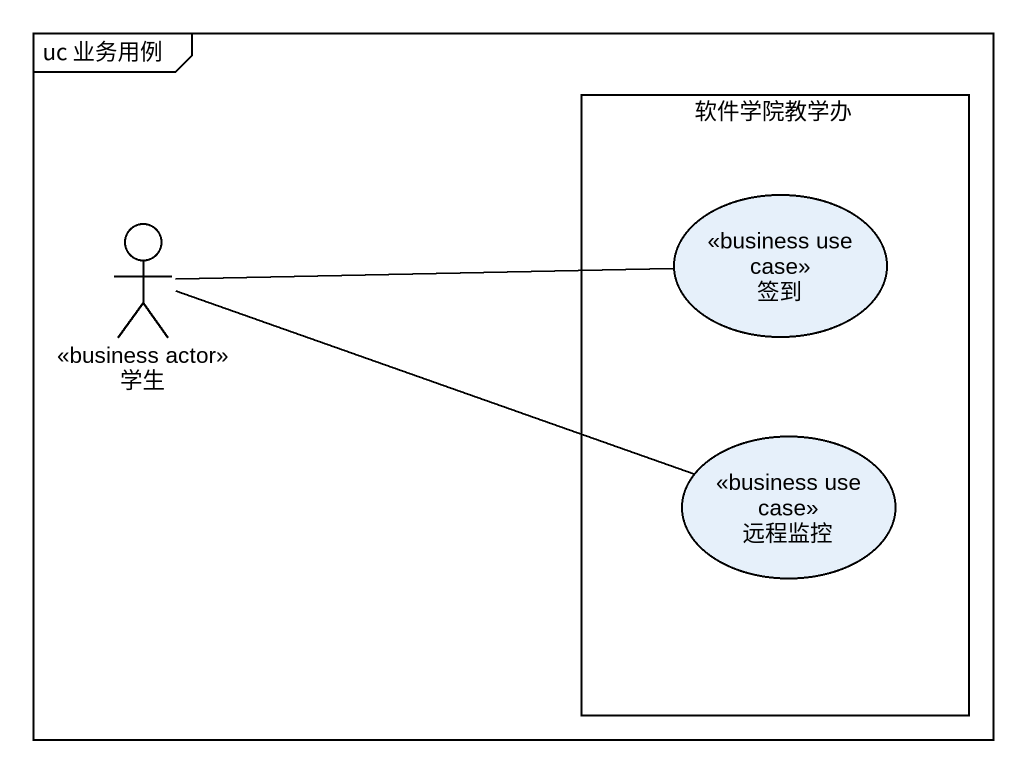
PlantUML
@startuml
mainframe uc 业务用例
rectangle 软件学院教学办 {
  usecase 签到 <<business use case>>
  usecase 远程监控 <<business use case>>
}
actor 学生 <<business actor>>
学生 -right- 签到
学生 -right- 远程监控
@enduml
